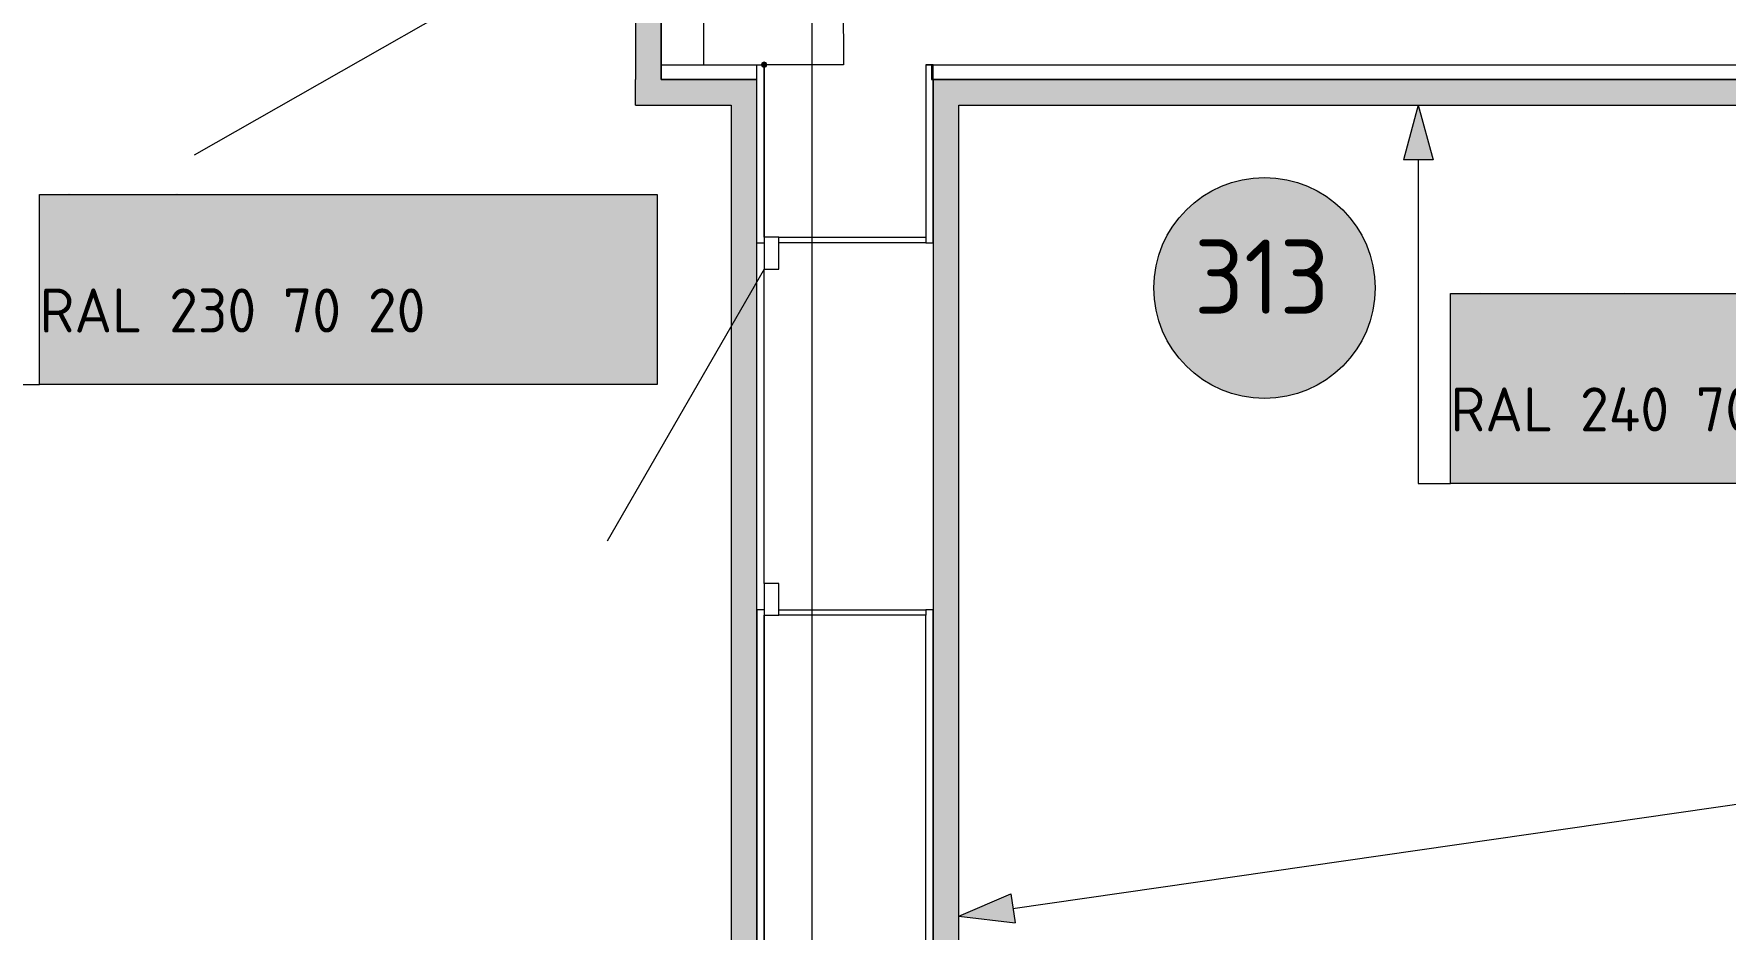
# Model space of a CAD drawing. Header units: millimetres. Extents: x 0 to 1189, y 0 to 841.
# Drawn here: x 770.97 to 817.05, y 465.23 to 489.62 of the extents above; entities that cross this region are included whole.
import ezdxf

# ---------------------------------------------------------------- set-up
doc = ezdxf.new("R2010")
doc.units = ezdxf.units.MM

msp = doc.modelspace()

# ---------------------------------------------------------------- hatches: boundary and pattern name
at = {"true_color": 0xf1d696}
h = msp.add_hatch(color=41, dxfattribs=at)
h.dxf.hatch_style = 2
h.paths.add_polyline_path([(787.362203, 493.377524), (788.062204, 493.377524), (788.062204, 488.377517), (787.362203, 488.377517)])
h = msp.add_hatch(color=7)
h.dxf.hatch_style = 2
h.paths.add_polyline_path([(790.868208, 488.867518), (790.804646, 488.84108), (790.778208, 488.777517), (790.804646, 488.713955), (790.868208, 488.687517), (790.931771, 488.713955), (790.958208, 488.777517), (790.931771, 488.84108)])
h = msp.add_hatch(color=41, dxfattribs=at)
h.dxf.hatch_style = 2
h.paths.add_polyline_path([(788.062204, 488.377517), (787.362203, 487.677516), (787.362203, 488.377517)])
h = msp.add_hatch(color=41, dxfattribs=at)
h.dxf.hatch_style = 2
h.paths.add_polyline_path([(788.062204, 488.377517), (788.062204, 487.677516), (787.362203, 487.677516)])
h = msp.add_hatch(color=41, dxfattribs=at)
h.dxf.hatch_style = 2
h.paths.add_polyline_path([(788.062204, 487.677516), (788.062204, 488.377517), (789.968207, 488.377517), (789.968207, 487.677516)])
h = msp.add_hatch(color=41, dxfattribs=at)
h.dxf.hatch_style = 2
h.paths.add_polyline_path([(789.968207, 487.677516), (789.968207, 488.377517), (790.668208, 488.377517)])
h = msp.add_hatch(color=41, dxfattribs=at)
h.dxf.hatch_style = 2
h.paths.add_polyline_path([(789.968207, 487.677516), (790.668208, 488.377517), (790.668208, 487.677516)])
at = {"true_color": 0xa86b51}
h = msp.add_hatch(color=35, dxfattribs=at)
h.dxf.hatch_style = 2
h.paths.add_polyline_path([(796.168216, 487.677516), (795.468215, 487.677516), (795.468215, 488.377517)])
h = msp.add_hatch(color=35, dxfattribs=at)
h.dxf.hatch_style = 2
h.paths.add_polyline_path([(796.168216, 488.377517), (796.168216, 487.677516), (795.468215, 488.377517)])
h = msp.add_hatch(color=35, dxfattribs=at)
h.dxf.hatch_style = 2
h.paths.add_polyline_path([(796.168216, 487.677516), (796.168216, 488.377517), (843.846289, 488.377517), (843.846289, 487.677516)])
at = {"true_color": 0xf1d696}
h = msp.add_hatch(color=41, dxfattribs=at)
h.dxf.hatch_style = 2
h.paths.add_polyline_path([(789.968207, 487.677516), (790.668208, 487.677516), (790.668208, 461.103475), (789.968207, 461.103475)])
h = msp.add_hatch(color=41, dxfattribs=at)
h.dxf.hatch_style = 2
h.paths.add_polyline_path([(796.168216, 460.591474), (795.468215, 460.591474), (795.468215, 487.677516), (796.168216, 487.677516)])
at = {"true_color": 0x0077b0}
h = msp.add_hatch(color=144, dxfattribs=at)
h.dxf.hatch_style = 2
h.paths.add_polyline_path([(808.689235, 487.677516), (809.089236, 486.184513), (808.289235, 486.184513)])
at = {"true_color": 0xffffff}
h = msp.add_hatch(color=7, dxfattribs=at)
edge = h.paths.add_edge_path()
edge.add_arc((804.499229, 482.694508), 3.012005, 0, 360)
h = msp.add_hatch(color=7, dxfattribs=at)
h.dxf.hatch_style = 2
h.paths.add_polyline_path([(771.131178, 485.243512), (787.953204, 485.243512), (787.953204, 480.067504), (771.131178, 480.067504)])
at = {"true_color": 0x0077b0}
h = msp.add_hatch(color=144, dxfattribs=at)
h.paths.add_polyline_path([(772.342022, 483.848943), (772.342022, 484.655923), (772.312531, 484.812605), (772.22351, 484.943657), (772.09487, 485.03006), (771.938532, 485.059412), (771.782056, 485.03006), (771.650798, 484.943657), (771.563361, 484.812605), (771.535042, 484.655923), (771.535042, 483.848943), (771.563361, 483.692605), (771.650798, 483.563965), (771.782056, 483.474944), (771.938532, 483.445454), (772.09487, 483.474944), (772.22351, 483.563965), (772.312531, 483.692605)])
h.paths.add_polyline_path([(772.542664, 483.848943), (772.53151, 483.728287), (772.498084, 483.616262), (772.442437, 483.513227), (772.364621, 483.419547), (772.272853, 483.342247), (772.1708, 483.287737), (772.059136, 483.255448), (771.938532, 483.244811), (771.816799, 483.255448), (771.705092, 483.287737), (771.602893, 483.342247), (771.509686, 483.419547), (771.431956, 483.513227), (771.376499, 483.616262), (771.343262, 483.728287), (771.332195, 483.848943), (771.332195, 484.655923), (771.343262, 484.777655), (771.376499, 484.889362), (771.431956, 484.991561), (771.509686, 485.084768), (771.602893, 485.162584), (771.705092, 485.218231), (771.816799, 485.251657), (771.938532, 485.262811), (772.059188, 485.2517), (772.171214, 485.218576), (772.274248, 485.163747), (772.367929, 485.087524), (772.443833, 484.993886), (772.498498, 484.89074), (772.531562, 484.778086), (772.542664, 484.655923)])
h = msp.add_hatch(color=144, dxfattribs=at)
h.paths.add_polyline_path([(774.866733, 483.445454), (774.98366, 483.46826), (775.081156, 483.535302), (775.147302, 483.632178), (775.168799, 483.749725), (775.168799, 483.950367), (775.147302, 484.067294), (775.081156, 484.16479), (774.98366, 484.232314), (774.866733, 484.255189), (774.749807, 484.232314), (774.652311, 484.16479), (774.586165, 484.068327), (774.564667, 483.950367), (774.564667, 483.749725), (774.586165, 483.632178), (774.652311, 483.535302), (774.749807, 483.46826)])
h.paths.add_polyline_path([(774.866733, 483.244811), (774.765094, 483.253846), (774.671672, 483.281123), (774.586208, 483.326899), (774.508443, 483.391435), (774.443908, 483.469156), (774.398131, 483.554319), (774.370855, 483.646923), (774.36182, 483.746969), (774.36182, 483.950367), (774.374446, 484.069378), (774.412394, 484.176503), (774.475767, 484.271433), (774.564667, 484.353857), (774.475767, 484.43628), (774.412394, 484.53121), (774.374446, 484.638335), (774.36182, 484.757346), (774.370855, 484.858994), (774.398131, 484.952476), (774.443908, 485.038104), (774.508443, 485.116187), (774.586208, 485.180723), (774.671672, 485.226499), (774.765094, 485.253776), (774.866733, 485.262811), (774.967166, 485.253776), (775.060417, 485.226499), (775.145708, 485.180723), (775.222267, 485.116187), (775.287233, 485.038104), (775.333957, 484.952476), (775.362181, 484.858994), (775.371646, 484.757346), (775.35902, 484.638335), (775.321072, 484.53121), (775.2577, 484.43628), (775.168799, 484.353857), (775.288068, 484.231142), (775.352354, 484.08321), (775.361182, 484.031757), (775.367168, 483.958497), (775.37057, 483.863533), (775.371646, 483.746969), (775.362181, 483.646923), (775.333957, 483.554319), (775.287233, 483.469156), (775.222267, 483.391435), (775.145708, 483.326899), (775.060417, 483.281123), (774.967166, 483.253846)])
h.paths.add_polyline_path([(774.866733, 484.45528), (774.98366, 484.476984), (775.081156, 484.542923), (775.147302, 484.640833), (775.168799, 484.757346), (775.147302, 484.874273), (775.081156, 484.971769), (774.98366, 485.037915), (774.866733, 485.059412), (774.749807, 485.037915), (774.652311, 484.971769), (774.586165, 484.874273), (774.564667, 484.757346), (774.586165, 484.640833), (774.652311, 484.542923), (774.749807, 484.476984)])
h = msp.add_hatch(color=144, dxfattribs=at)
h.dxf.hatch_style = 2
h.paths.add_polyline_path([(773.855646, 483.746969), (773.048667, 483.746969), (772.97253, 483.772531), (772.947243, 483.848943), (772.97253, 483.92508), (773.048667, 483.950367), (773.855646, 483.950367), (773.931783, 483.92508), (773.95707, 483.848943), (773.931783, 483.772531)])
at = {"true_color": 0xffffff}
h = msp.add_hatch(color=7, dxfattribs=at)
h.dxf.hatch_style = 2
h.paths.add_polyline_path([(809.568237, 482.547508), (826.592263, 482.547508), (826.592263, 477.3705), (809.568237, 477.3705)])
at = {"true_color": 0x0077b0}
h = msp.add_hatch(color=144, dxfattribs=at)
h.paths.add_polyline_path([(810.777243, 481.150188), (810.777243, 481.957167), (810.747753, 482.11385), (810.658732, 482.244901), (810.530092, 482.331304), (810.373754, 482.360656), (810.217278, 482.331304), (810.086019, 482.244901), (809.998583, 482.11385), (809.970264, 481.957167), (809.970264, 481.150188), (809.998583, 480.993849), (810.086019, 480.865209), (810.217278, 480.776188), (810.373754, 480.746698), (810.530092, 480.776188), (810.658732, 480.865209), (810.747753, 480.993849)])
h.paths.add_polyline_path([(810.977886, 481.150188), (810.966732, 481.029532), (810.933306, 480.917506), (810.877659, 480.814472), (810.799843, 480.720791), (810.708074, 480.643491), (810.606022, 480.588981), (810.494358, 480.556692), (810.373754, 480.546056), (810.252021, 480.556692), (810.140314, 480.588981), (810.038115, 480.643491), (809.944908, 480.720791), (809.867178, 480.814472), (809.811721, 480.917506), (809.778484, 481.029532), (809.767417, 481.150188), (809.767417, 481.957167), (809.778484, 482.078899), (809.811721, 482.190606), (809.867178, 482.292805), (809.944908, 482.386012), (810.038115, 482.463828), (810.140314, 482.519475), (810.252021, 482.552901), (810.373754, 482.564055), (810.49441, 482.552944), (810.606435, 482.51982), (810.70947, 482.464991), (810.80315, 482.388768), (810.879055, 482.295131), (810.93372, 482.191984), (810.966784, 482.07933), (810.977886, 481.957167)])
h = msp.add_hatch(color=144, dxfattribs=at)
h.dxf.hatch_style = 2
h.paths.add_polyline_path([(813.200149, 482.219545), (812.968638, 481.988035), (812.898083, 481.957167), (812.821946, 481.982454), (812.796659, 482.05859), (812.824771, 482.129146), (813.219993, 482.524367), (813.260783, 482.553719), (813.301572, 482.564055), (813.377709, 482.538492), (813.402996, 482.46208), (813.402996, 480.644723), (813.377709, 480.569965), (813.301572, 480.546056), (813.225436, 480.569965), (813.200149, 480.644723)])
h = msp.add_hatch(color=144, dxfattribs=at)
h.paths.add_polyline_path([(814.614258, 481.553677), (814.601167, 481.798141), (814.56079, 482.027722), (814.515048, 482.173691), (814.458609, 482.277698), (814.391111, 482.339951), (814.312192, 482.360656), (814.234436, 482.339908), (814.166809, 482.277354), (814.109724, 482.172528), (814.063594, 482.024966), (814.023218, 481.794696), (814.010126, 481.553677), (814.023218, 481.311625), (814.063594, 481.082388), (814.109336, 480.935756), (814.165776, 480.830827), (814.233274, 480.767756), (814.312192, 480.746698), (814.391111, 480.767756), (814.458609, 480.830827), (814.515048, 480.935756), (814.56079, 481.082388), (814.601167, 481.311625)])
h.paths.add_polyline_path([(814.817105, 481.553677), (814.794299, 481.217505), (814.727257, 480.929701), (814.653179, 480.761391), (814.558792, 480.641554), (814.444871, 480.569878), (814.312192, 480.546056), (814.178307, 480.569878), (814.064214, 480.641554), (813.969655, 480.761391), (813.894371, 480.929701), (813.829741, 481.217505), (813.807279, 481.553677), (813.829741, 481.892192), (813.894371, 482.179858), (813.969655, 482.348254), (814.064214, 482.468281), (814.178307, 482.540146), (814.312192, 482.564055), (814.444871, 482.540146), (814.558792, 482.468281), (814.653179, 482.348254), (814.727257, 482.179858), (814.794299, 481.891159)])
h = msp.add_hatch(color=144, dxfattribs=at)
h.dxf.hatch_style = 2
h.paths.add_polyline_path([(812.290676, 481.048213), (811.483697, 481.048213), (811.407561, 481.073775), (811.382274, 481.150188), (811.407561, 481.226324), (811.483697, 481.251611), (812.290676, 481.251611), (812.366813, 481.226324), (812.3921, 481.150188), (812.366813, 481.073775)])
h = msp.add_hatch(color=144, dxfattribs=at)
h.dxf.hatch_style = 2
h.paths.add_polyline_path([(796.168216, 465.577482), (797.589219, 466.186483), (797.703219, 465.394482)])

# ---------------------------------------------------------------- linework, layer by layer
at = {"color": 7, "lineweight": 0}
for points in [[(792.17321, 251.095154), (792.17321, 721.485873)], [(788.062204, 488.377517), (788.062204, 494.077526)], [(789.227206, 488.777517), (789.206206, 493.877525)], [(793.006212, 493.877525), (793.027212, 488.777517)], [(787.362203, 493.377524), (787.362203, 488.377517)], [(788.062204, 493.077524), (788.062204, 488.777517)], [(786.699202, 492.785524), (775.341185, 486.315514)], [(788.062204, 488.777517), (788.062204, 488.377517)], [(788.062204, 488.777517), (790.868208, 488.777517)], [(790.668208, 483.92751), (790.668208, 488.777517)], [(790.868208, 488.777517), (790.868208, 484.07751)], [(793.027212, 488.777517), (790.868208, 488.777517)], [(790.868208, 486.271514), (790.868208, 488.777517)], [(795.268215, 488.777517), (853.707304, 488.777517)], [(795.268215, 488.777517), (795.268215, 484.07751)], [(795.468215, 488.771517), (795.268215, 488.771517)], [(795.427215, 488.777517), (795.427215, 488.377517)], [(795.468215, 483.92751), (795.468215, 488.771517)], [(787.362203, 487.677516), (787.362203, 488.377517)], [(788.062204, 488.377517), (790.668208, 488.377517)], [(789.968207, 488.377517), (788.062204, 488.377517)], [(790.668208, 488.377517), (789.968207, 488.377517)], [(790.668208, 461.103475), (790.668208, 488.377517)], [(795.427215, 488.377517), (842.900288, 488.377517)], [(795.468215, 488.377517), (795.468215, 487.677516)], [(843.846289, 488.377517), (795.468215, 488.377517)], [(787.362203, 487.677516), (789.968207, 487.677516)], [(789.968207, 487.677516), (789.968207, 461.103475)], [(795.468215, 487.677516), (795.468215, 460.591474)], [(796.168216, 487.677516), (843.846289, 487.677516)], [(796.168216, 460.591474), (796.168216, 487.677516)], [(790.868208, 484.07751), (790.868208, 486.271514)], [(801.487224, 482.694508), (801.50278, 483.002389), (801.548437, 483.301394), (801.62268, 483.590007), (801.72399, 483.866713), (801.850854, 484.129995), (802.001755, 484.378337), (802.175175, 484.610223), (802.369601, 484.824136), (802.583514, 485.018562), (802.8154, 485.191983), (803.063742, 485.342883), (803.327024, 485.469747), (803.60373, 485.571058), (803.892343, 485.6453), (804.191348, 485.690957), (804.499229, 485.706513), (804.80711, 485.690957), (805.106115, 485.6453), (805.394728, 485.571058), (805.671434, 485.469747), (805.934716, 485.342883), (806.183058, 485.191983), (806.414944, 485.018562), (806.628857, 484.824136), (806.823283, 484.610223), (806.996704, 484.378337), (807.147604, 484.129995), (807.274468, 483.866713), (807.375779, 483.590007), (807.450021, 483.301394), (807.495678, 483.002389), (807.511234, 482.694508)], [(790.668208, 483.92751), (790.868208, 483.92751)], [(791.268209, 484.07751), (790.868208, 484.07751)], [(790.868208, 484.07751), (790.868208, 483.207509)], [(791.268209, 483.207509), (791.268209, 484.07751)], [(791.268209, 484.07751), (795.268215, 484.07751)], [(795.268215, 483.92751), (791.268209, 483.92751)], [(795.268215, 484.07751), (795.268215, 483.92751)], [(795.268215, 483.92751), (795.468215, 483.92751)], [(790.868208, 483.207509), (786.588202, 475.794498)], [(790.868208, 483.207509), (791.268209, 483.207509)], [(790.868208, 474.647496), (790.868208, 483.207509)], [(807.511234, 482.694508), (807.495678, 482.386463), (807.450021, 482.087335), (807.375779, 481.798638), (807.274468, 481.521881), (807.147604, 481.258578), (806.996704, 481.01024), (806.823283, 480.778378), (806.628857, 480.564505), (806.414944, 480.370132), (806.183058, 480.19677), (805.934716, 480.045932), (805.671434, 479.919129), (805.394728, 479.817873), (805.106115, 479.743676), (804.80711, 479.698048), (804.499229, 479.682504), (804.191348, 479.698048), (803.892343, 479.743676), (803.60373, 479.817873), (803.327024, 479.919129), (803.063742, 480.045932), (802.8154, 480.19677), (802.583514, 480.370132), (802.369601, 480.564505), (802.175175, 480.778378), (802.001755, 481.01024), (801.850854, 481.258578), (801.72399, 481.521881), (801.62268, 481.798638), (801.548437, 482.087335), (801.50278, 482.386463), (801.487224, 482.694508)], [(791.268209, 474.647496), (790.868208, 474.647496)], [(790.868208, 474.647496), (790.868208, 473.777495)], [(791.268209, 473.777495), (791.268209, 474.647496)], [(790.668208, 473.927495), (790.668208, 414.894405)], [(790.868208, 473.927495), (790.668208, 473.927495)], [(790.868208, 473.777495), (790.868208, 414.541404)], [(790.868208, 473.777495), (791.268209, 473.777495)], [(790.868208, 414.894405), (790.868208, 473.777495)], [(791.268209, 473.927495), (795.268215, 473.927495)], [(795.268215, 473.777495), (791.268209, 473.777495)], [(795.268215, 473.927495), (795.268215, 473.777495)], [(795.468215, 473.927495), (795.268215, 473.927495)], [(795.268215, 410.741398), (795.268215, 473.777495)], [(795.468215, 398.54138), (795.468215, 473.927495)]]:
    msp.add_lwpolyline(points, dxfattribs=at)
at = {"color": 144, "lineweight": 0, "true_color": 0x0077b0}
for points in [[(808.689235, 487.677516), (808.289235, 486.184513)], [(808.689235, 487.677516), (809.089236, 486.184513)], [(809.089236, 486.184513), (808.289235, 486.184513)], [(808.689235, 486.184513), (808.689235, 477.3705)], [(771.131178, 485.243512), (787.953204, 485.243512)], [(771.131178, 480.067504), (771.131178, 485.243512)], [(787.953204, 485.243512), (787.953204, 480.067504)], [(809.568237, 482.546508), (826.592263, 482.546508)], [(809.568237, 477.3705), (809.568237, 482.546508)], [(770.499177, 480.067504), (771.131178, 480.067504)], [(787.953204, 480.067504), (771.131178, 480.067504)], [(808.689235, 477.3705), (809.568237, 477.3705)], [(826.592263, 477.3705), (809.568237, 477.3705)], [(797.646219, 465.790482), (822.775257, 469.414488)], [(796.168216, 465.577482), (797.589219, 466.186483)], [(797.589219, 466.186483), (797.703219, 465.394482)], [(796.168216, 465.577482), (797.703219, 465.394482)]]:
    msp.add_lwpolyline(points, dxfattribs=at)

# ---------------------------------------------------------------- texts
at = {"color": 7, "insert": (802.581778, 484.015779), "char_height": 2.026853, "attachment_point": 1}
msp.add_mtext('{\\fGOSTCommon|b0|i0|c0;313}', dxfattribs=at)
at = {"color": 144, "true_color": 0x0077b0, "char_height": 1.2, "attachment_point": 1}
for s, insert in [('{\\fGOSTCommon|b0|i0|c0;RAL 230 70 20}', (771.13157, 482.682269)), ('{\\fGOSTCommon|b0|i0|c0;RAL 240 70 20}', (809.566778, 479.98705))]:
    msp.add_mtext(s, dxfattribs=dict(at, insert=insert))

doc.saveas('drawing.dxf')
